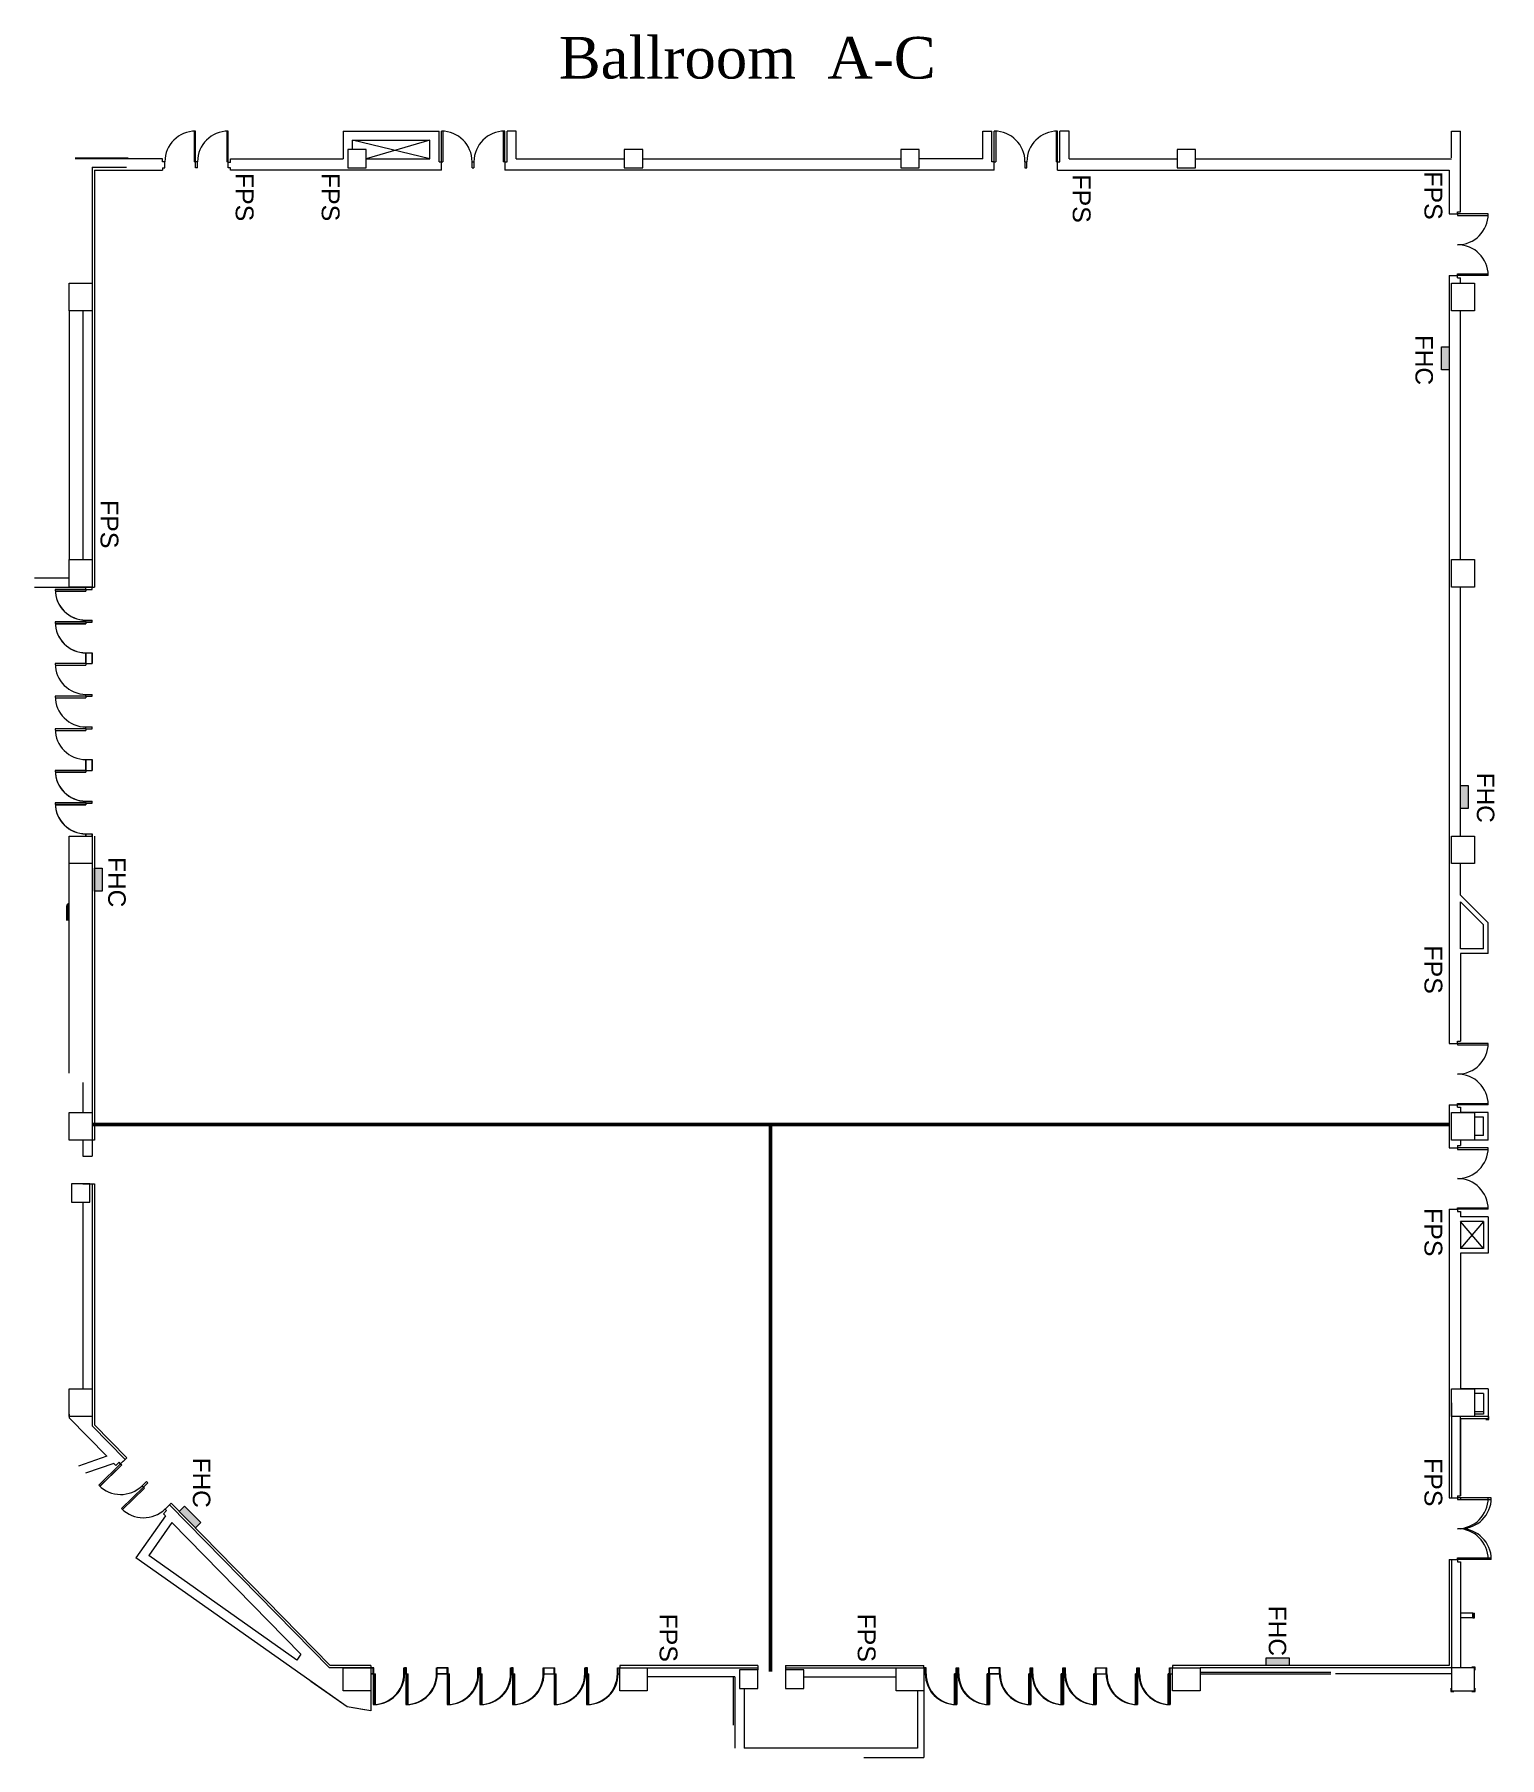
# Model space of a CAD drawing. Header units: inches. Extents: x -47967 to -46441, y 57188 to 58983.
import ezdxf

# ---------------------------------------------------------------- set-up
doc = ezdxf.new("R2010")
doc.units = ezdxf.units.IN
doc.header["$LTSCALE"] = 9.6
doc.header["$MEASUREMENT"] = 0
doc.layers.get('0').update_dxf_attribs({"lineweight": 15})
for name, color, linetype, lineweight in [('A-COLS', 1, 'Continuous', 15), ('A-DOOR', 2, 'Continuous', 15), ('A-DOOR-EXT', 5, 'Continuous', 15), ('A-FLOR-STRS', 2, 'Continuous', 15), ('A-WALL-FULL', 7, 'Continuous', 15), ('None', 7, 'Continuous', 5)]:
    doc.layers.add(name, color=color, linetype=linetype, lineweight=lineweight)
doc.styles.add('Arial (bold)', font='Arial')
doc.styles.add('Times New Roman (bold)', font='Times New Roman')

# ---------------------------------------------------------------- blocks, each defined once
blk = doc.blocks.new('Group-389-1')
at = {"color": 7, "linetype": 'Continuous', "lineweight": 15}
for p, q in [((-271.11, -965.21), (-271.11, -1005.21)), ((-271.11, -965.21), (-269.21, -965.21)), ((-269.21, -1005.21), (-269.21, -965.21))]:
    blk.add_line(p, q, dxfattribs=at)
blk.add_arc((-271.11, -965.21), 40, 270, 0, dxfattribs=at)
blk = doc.blocks.new('Group-390-1')
at = {"color": 7, "linetype": 'Continuous', "lineweight": 15}
for p, q in [((-272.11, -965.21), (-272.11, -1005.21)), ((-272.11, -965.21), (-270.11, -965.21)), ((-270.11, -1005.21), (-270.11, -965.21))]:
    blk.add_line(p, q, dxfattribs=at)
blk.add_arc((-272.11, -965.21), 40, 270, 0, dxfattribs=at)
blk = doc.blocks.new('Group-391-1')
at = {"color": 7, "linetype": 'Continuous', "lineweight": 15}
for p, q in [((-881.61, 350.29), (-921.61, 350.29)), ((-921.51, 348.29), (-881.61, 348.29)), ((-881.61, 350.29), (-881.61, 348.29))]:
    blk.add_line(p, q, dxfattribs=at)
blk.add_arc((-881.61, 350.29), 40, 180, 270, dxfattribs=at)
blk = doc.blocks.new('Group-392-1')
at = {"color": 7, "linetype": 'Continuous', "lineweight": 15}
for p, q in [((-881.61, 350.29), (-921.61, 350.29)), ((-921.51, 348.29), (-881.61, 348.29)), ((-881.61, 350.29), (-881.61, 348.29))]:
    blk.add_line(p, q, dxfattribs=at)
blk.add_arc((-881.61, 350.29), 40, 180, 270, dxfattribs=at)
blk = doc.blocks.new('Group-393-1')
at = {"color": 7, "linetype": 'Continuous', "lineweight": 15}
for p, q in [((-740.81, 1043.69), (-740.81, 1003.79)), ((-738.81, 1003.79), (-738.81, 1043.79)), ((-738.81, 1003.79), (-740.81, 1003.79))]:
    blk.add_line(p, q, dxfattribs=at)
blk.add_arc((-738.81, 1003.79), 40, 90, 180, dxfattribs=at)
blk = doc.blocks.new('Group-394-1')
at = {"color": 7, "linetype": 'Continuous', "lineweight": 15}
for p, q in [((-698.31, 1043.69), (-698.31, 1003.79)), ((-696.31, 1003.79), (-696.31, 1043.79)), ((-696.31, 1003.79), (-698.31, 1003.79))]:
    blk.add_line(p, q, dxfattribs=at)
blk.add_arc((-696.31, 1003.79), 40, 90, 180, dxfattribs=at)
blk = doc.blocks.new('B$2424-5')
at = {"layer": 'A-WALL-FULL', "color": 7, "linetype": 'Continuous', "lineweight": 15}
blk.add_lwpolyline([(-12, -12), (12, -12), (12, 12), (-12, 12)], close=True, dxfattribs=at)
blk.add_lwpolyline([(-12, -12), (12, -12), (12, 12), (-12, 12)], close=True, dxfattribs=at)
blk = doc.blocks.new('Group-395-1')
at = {"color": 7, "linetype": 'Continuous', "lineweight": 15}
for p, q in [((-418.81, 1003.79), (-418.81, 1043.79)), ((-416.91, 1043.69), (-416.91, 1003.79)), ((-418.81, 1003.79), (-416.91, 1003.79))]:
    blk.add_line(p, q, dxfattribs=at)
blk.add_arc((-418.81, 1003.79), 40, 0, 90, dxfattribs=at)
blk = doc.blocks.new('Group-396-1')
at = {"color": 7, "linetype": 'Continuous', "lineweight": 15}
for p, q in [((-338.31, 1043.69), (-338.31, 1003.79)), ((-336.31, 1003.79), (-336.31, 1043.79)), ((-336.31, 1003.79), (-338.31, 1003.79))]:
    blk.add_line(p, q, dxfattribs=at)
blk.add_arc((-336.31, 1003.79), 40, 90, 180, dxfattribs=at)
blk = doc.blocks.new('B$3036-5')
at = {"color": 7, "linetype": 'Continuous', "lineweight": 15}
blk.add_lwpolyline([(-15, -18), (-15, 18), (15, 18), (15, -18)], close=True, dxfattribs=at)
blk = doc.blocks.new('Group-397-1')
at = {"color": 7, "linetype": 'Continuous', "lineweight": 15}
for p, q in [((-881.61, 404.29), (-921.61, 404.29)), ((-881.61, 404.29), (-881.61, 402.29)), ((-921.51, 402.29), (-881.61, 402.29))]:
    blk.add_line(p, q, dxfattribs=at)
blk.add_arc((-881.61, 404.29), 40, 180, 270, dxfattribs=at)
blk = doc.blocks.new('Group-398-1')
at = {"color": 7, "linetype": 'Continuous', "lineweight": 15}
for p, q in [((-881.61, 404.49), (-921.61, 404.49)), ((-881.61, 404.49), (-881.61, 402.59)), ((-921.51, 402.59), (-881.61, 402.59))]:
    blk.add_line(p, q, dxfattribs=at)
blk.add_arc((-881.61, 404.49), 40, 180, 270, dxfattribs=at)
blk = doc.blocks.new('Group-399-1')
at = {"color": 7, "linetype": 'Continuous', "lineweight": 15}
for p, q in [((-881.61, 446.79), (-921.61, 446.79)), ((-921.51, 444.79), (-881.61, 444.79)), ((-881.61, 446.79), (-881.61, 444.79))]:
    blk.add_line(p, q, dxfattribs=at)
blk.add_arc((-881.61, 446.79), 40, 180, 270, dxfattribs=at)
blk = doc.blocks.new('Group-400-1')
at = {"color": 7, "linetype": 'Continuous', "lineweight": 15}
for p, q in [((-881.61, 446.99), (-921.61, 446.99)), ((-921.51, 445.09), (-881.61, 445.09)), ((-881.61, 446.99), (-881.61, 445.09))]:
    blk.add_line(p, q, dxfattribs=at)
blk.add_arc((-881.61, 446.99), 40, 180, 270, dxfattribs=at)
blk = doc.blocks.new('Group-401-1')
at = {"color": 7, "linetype": 'Continuous', "lineweight": 15}
for p, q in [((-906.61, 15.79), (-906.61, 34.79)), ((-905.11, 15.79), (-905.11, 34.79)), ((-903.61, 36.29), (-903.61, 37.79))]:
    blk.add_line(p, q, dxfattribs=at)
for radius in [3, 1.5]:
    blk.add_arc((-903.61, 34.79), radius, 90, 180, dxfattribs=at)
blk = doc.blocks.new('Group-402-1')
at = {"color": 7, "linetype": 'Continuous', "lineweight": 15}
for p, q in [((-906.61, 15.79), (-906.61, 34.79)), ((-905.11, 15.79), (-905.11, 34.79)), ((-903.61, 36.29), (-903.61, 37.79))]:
    blk.add_line(p, q, dxfattribs=at)
for radius in [3, 1.5]:
    blk.add_arc((-903.61, 34.79), radius, 90, 180, dxfattribs=at)
blk = doc.blocks.new('Group-403-1')
at = {"color": 7, "linetype": 'Continuous', "lineweight": 15}
for p, q in [((-881.61, 211.29), (-921.61, 211.29)), ((-921.51, 209.29), (-881.61, 209.29)), ((-881.61, 211.29), (-881.61, 209.29))]:
    blk.add_line(p, q, dxfattribs=at)
blk.add_arc((-881.61, 211.29), 40, 180, 270, dxfattribs=at)
blk = doc.blocks.new('Group-404-1')
at = {"color": 7, "linetype": 'Continuous', "lineweight": 15}
for p, q in [((-881.61, 210.99), (-921.61, 210.99)), ((-921.51, 209.09), (-881.61, 209.09)), ((-881.61, 210.99), (-881.61, 209.09))]:
    blk.add_line(p, q, dxfattribs=at)
blk.add_arc((-881.61, 210.99), 40, 180, 270, dxfattribs=at)
blk = doc.blocks.new('Group-405-1')
at = {"color": 7, "linetype": 'Continuous', "lineweight": 15}
for p, q in [((-881.61, 307.79), (-921.61, 307.79)), ((-921.51, 305.79), (-881.61, 305.79)), ((-881.61, 307.79), (-881.61, 305.79))]:
    blk.add_line(p, q, dxfattribs=at)
blk.add_arc((-881.61, 307.79), 40, 180, 270, dxfattribs=at)
blk = doc.blocks.new('Group-406-1')
at = {"color": 7, "linetype": 'Continuous', "lineweight": 15}
for p, q in [((-881.61, 265.29), (-921.61, 265.29)), ((-921.51, 263.29), (-881.61, 263.29)), ((-881.61, 265.29), (-881.61, 263.29))]:
    blk.add_line(p, q, dxfattribs=at)
blk.add_arc((-881.61, 265.29), 40, 180, 270, dxfattribs=at)
blk = doc.blocks.new('Group-407-1')
at = {"color": 7, "linetype": 'Continuous', "lineweight": 15}
for p, q in [((-881.61, 265.29), (-921.61, 265.29)), ((-921.51, 263.29), (-881.61, 263.29)), ((-881.61, 265.29), (-881.61, 263.29))]:
    blk.add_line(p, q, dxfattribs=at)
blk.add_arc((-881.61, 265.29), 40, 180, 270, dxfattribs=at)
blk = doc.blocks.new('Group-408-1')
at = {"color": 7, "linetype": 'Continuous', "lineweight": 15}
for p, q in [((-881.61, 307.79), (-921.61, 307.79)), ((-921.51, 305.79), (-881.61, 305.79)), ((-881.61, 307.79), (-881.61, 305.79))]:
    blk.add_line(p, q, dxfattribs=at)
blk.add_arc((-881.61, 307.79), 40, 180, 270, dxfattribs=at)
blk = doc.blocks.new('Group-409-1')
at = {"color": 7, "linetype": 'Continuous', "lineweight": 15}
for p, q in [((-881.61, 168.79), (-921.61, 168.79)), ((-921.51, 166.79), (-881.61, 166.79)), ((-881.61, 168.79), (-881.61, 166.79))]:
    blk.add_line(p, q, dxfattribs=at)
blk.add_arc((-881.61, 168.79), 40, 180, 270, dxfattribs=at)
blk = doc.blocks.new('Group-410-1')
at = {"color": 7, "linetype": 'Continuous', "lineweight": 15}
for p, q in [((-881.61, 168.49), (-921.61, 168.49)), ((-921.51, 166.59), (-881.61, 166.59)), ((-881.61, 168.49), (-881.61, 166.59))]:
    blk.add_line(p, q, dxfattribs=at)
blk.add_arc((-881.61, 168.49), 40, 180, 270, dxfattribs=at)
blk = doc.blocks.new('Group-411-1')
at = {"color": 7, "linetype": 'Continuous', "lineweight": 15}
for p, q in [((-864.91, -719.71), (-836.41, -691.71)), ((-835.01, -693.11), (-863.51, -721.11)), ((-836.41, -691.71), (-835.01, -693.11))]:
    blk.add_line(p, q, dxfattribs=at)
blk.add_arc((-836.41, -691.71), 39.95, 224.49297, 314.49297, dxfattribs=at)
blk = doc.blocks.new('Group-412-1')
at = {"color": 7, "linetype": 'Continuous', "lineweight": 15}
for p, q in [((-864.91, -719.71), (-836.41, -691.71)), ((-835.01, -693.11), (-863.51, -721.01)), ((-836.41, -691.71), (-835.01, -693.11))]:
    blk.add_line(p, q, dxfattribs=at)
blk.add_arc((-836.41, -691.71), 39.95, 224.49297, 314.49297, dxfattribs=at)
blk = doc.blocks.new('Group-413-1')
at = {"color": 7, "linetype": 'Continuous', "lineweight": 15}
for p, q in [((-835.21, -750.01), (-806.61, -722.01)), ((-805.21, -723.41), (-833.81, -751.41)), ((-806.61, -722.01), (-805.21, -723.41))]:
    blk.add_line(p, q, dxfattribs=at)
blk.add_arc((-806.61, -722.01), 39.95, 224.49297, 314.49297, dxfattribs=at)
blk = doc.blocks.new('Group-414-1')
at = {"color": 7, "linetype": 'Continuous', "lineweight": 15}
for p, q in [((-835.21, -750.01), (-806.61, -722.01)), ((-805.21, -723.41), (-833.81, -751.41)), ((-806.61, -722.01), (-805.21, -723.41))]:
    blk.add_line(p, q, dxfattribs=at)
blk.add_arc((-806.61, -722.01), 39.95, 224.49297, 314.49297, dxfattribs=at)
blk = doc.blocks.new('Group-415-1')
at = {"color": 7, "linetype": 'Continuous', "lineweight": 15}
for p, q in [((-506.61, -965.21), (-506.61, -1005.21)), ((-506.61, -965.21), (-504.71, -965.21)), ((-504.71, -1005.21), (-504.71, -965.21))]:
    blk.add_line(p, q, dxfattribs=at)
blk.add_arc((-506.61, -965.21), 40, 270, 0, dxfattribs=at)
blk = doc.blocks.new('Group-416-1')
at = {"color": 7, "linetype": 'Continuous', "lineweight": 15}
for p, q in [((-464.11, -965.21), (-464.11, -1005.21)), ((-464.11, -965.21), (-462.21, -965.21)), ((-462.21, -1005.21), (-462.21, -965.21))]:
    blk.add_line(p, q, dxfattribs=at)
blk.add_arc((-464.11, -965.21), 40, 270, 0, dxfattribs=at)
blk = doc.blocks.new('Group-417-1')
at = {"color": 7, "linetype": 'Continuous', "lineweight": 15}
for p, q in [((-465.11, -965.21), (-465.11, -1005.21)), ((-465.11, -965.21), (-463.11, -965.21)), ((-463.11, -1005.21), (-463.11, -965.21))]:
    blk.add_line(p, q, dxfattribs=at)
blk.add_arc((-465.11, -965.21), 40, 270, 0, dxfattribs=at)
blk = doc.blocks.new('Group-418-1')
at = {"color": 7, "linetype": 'Continuous', "lineweight": 15}
for p, q in [((-507.61, -965.21), (-507.61, -1005.21)), ((-507.61, -965.21), (-505.61, -965.21)), ((-505.61, -1005.21), (-505.61, -965.21))]:
    blk.add_line(p, q, dxfattribs=at)
blk.add_arc((-507.61, -965.21), 40, 270, 0, dxfattribs=at)
blk = doc.blocks.new('Group-419-1')
at = {"color": 7, "linetype": 'Continuous', "lineweight": 15}
for p, q in [((-325.11, -965.21), (-325.11, -1005.21)), ((-325.11, -965.21), (-323.21, -965.21)), ((-323.21, -1005.21), (-323.21, -965.21))]:
    blk.add_line(p, q, dxfattribs=at)
blk.add_arc((-325.11, -965.21), 40, 270, 0, dxfattribs=at)
blk = doc.blocks.new('Group-420-1')
at = {"color": 7, "linetype": 'Continuous', "lineweight": 15}
for p, q in [((-326.11, -965.21), (-326.11, -1005.21)), ((-326.11, -965.21), (-324.11, -965.21)), ((-324.11, -1005.21), (-324.11, -965.21))]:
    blk.add_line(p, q, dxfattribs=at)
blk.add_arc((-326.11, -965.21), 40, 270, 0, dxfattribs=at)
blk = doc.blocks.new('Group-421-1')
at = {"color": 7, "linetype": 'Continuous', "lineweight": 15}
for p, q in [((-367.61, -965.21), (-367.61, -1005.21)), ((-367.61, -965.21), (-365.71, -965.21)), ((-365.71, -1005.21), (-365.71, -965.21))]:
    blk.add_line(p, q, dxfattribs=at)
blk.add_arc((-367.61, -965.21), 40, 270, 0, dxfattribs=at)
blk = doc.blocks.new('Group-422-1')
at = {"color": 7, "linetype": 'Continuous', "lineweight": 15}
for p, q in [((-410.11, -965.21), (-410.11, -1005.21)), ((-410.11, -965.21), (-408.21, -965.21)), ((-408.21, -1005.21), (-408.21, -965.21))]:
    blk.add_line(p, q, dxfattribs=at)
blk.add_arc((-410.11, -965.21), 40, 270, 0, dxfattribs=at)
blk = doc.blocks.new('Group-423-1')
at = {"color": 7, "linetype": 'Continuous', "lineweight": 15}
for p, q in [((-368.61, -965.21), (-368.61, -1005.21)), ((-368.61, -965.21), (-366.61, -965.21)), ((-366.61, -1005.21), (-366.61, -965.21))]:
    blk.add_line(p, q, dxfattribs=at)
blk.add_arc((-368.61, -965.21), 40, 270, 0, dxfattribs=at)
blk = doc.blocks.new('Group-424-1')
at = {"color": 7, "linetype": 'Continuous', "lineweight": 15}
for p, q in [((-411.11, -965.21), (-411.11, -1005.21)), ((-411.11, -965.21), (-409.11, -965.21)), ((-409.11, -1005.21), (-409.11, -965.21))]:
    blk.add_line(p, q, dxfattribs=at)
blk.add_arc((-411.11, -965.21), 40, 270, 0, dxfattribs=at)
blk = doc.blocks.new('Group-425-1')
at = {"color": 7, "linetype": 'Continuous', "lineweight": 15}
for p, q in [((381.69, 1043.69), (381.69, 1003.79)), ((383.69, 1003.79), (383.69, 1043.79)), ((383.69, 1003.79), (381.69, 1003.79))]:
    blk.add_line(p, q, dxfattribs=at)
blk.add_arc((383.69, 1003.79), 40, 90, 180, dxfattribs=at)
blk = doc.blocks.new('Group-426-1')
at = {"color": 7, "linetype": 'Continuous', "lineweight": 15}
for p, q in [((301.19, 1003.79), (301.19, 1043.79)), ((303.09, 1043.69), (303.09, 1003.79)), ((301.19, 1003.79), (303.09, 1003.79))]:
    blk.add_line(p, q, dxfattribs=at)
blk.add_arc((301.19, 1003.79), 40, 0, 90, dxfattribs=at)
blk = doc.blocks.new('Group-427-1')
at = {"color": 7, "linetype": 'Continuous', "lineweight": 15}
for p, q in [((904.39, 935.79), (904.39, 933.79)), ((944.39, 935.79), (904.39, 935.79)), ((904.39, 933.79), (944.39, 933.79)), ((904.39, 855.79), (904.39, 857.69)), ((904.39, 857.69), (944.39, 857.69)), ((944.39, 855.79), (904.39, 855.79))]:
    blk.add_line(p, q, dxfattribs=at)
for centre, start, end in [((904.39, 935.79), 270, 0), ((904.39, 855.79), 0, 90)]:
    blk.add_arc(centre, 40, start, end, dxfattribs=at)
blk = doc.blocks.new('Group-428-1')
at = {"color": 7, "linetype": 'Continuous', "lineweight": 15}
for p, q in [((904.39, -144.21), (904.39, -146.21)), ((944.39, -144.21), (904.39, -144.21)), ((904.39, -146.21), (944.39, -146.21)), ((904.39, -224.21), (904.39, -222.31)), ((904.39, -222.31), (944.39, -222.31)), ((944.39, -224.21), (904.39, -224.21))]:
    blk.add_line(p, q, dxfattribs=at)
for centre, start, end in [((904.39, -144.21), 270, 0), ((904.39, -224.21), 0, 90)]:
    blk.add_arc(centre, 40, start, end, dxfattribs=at)
blk = doc.blocks.new('Group-429-1')
at = {"color": 7, "linetype": 'Continuous', "lineweight": 15}
for p, q in [((904.39, -280.21), (904.39, -282.21)), ((944.39, -280.21), (904.39, -280.21)), ((904.39, -282.21), (944.39, -282.21)), ((904.39, -360.21), (904.39, -358.31)), ((904.39, -358.31), (944.39, -358.31)), ((944.39, -360.21), (904.39, -360.21))]:
    blk.add_line(p, q, dxfattribs=at)
for centre, start, end in [((904.39, -280.21), 270, 0), ((904.39, -360.21), 0, 90)]:
    blk.add_arc(centre, 40, start, end, dxfattribs=at)
blk = doc.blocks.new('Group-430-1')
at = {"color": 7, "linetype": 'Continuous', "lineweight": 15}
for p, q in [((908.39, -736.21), (908.39, -738.21)), ((948.39, -736.21), (908.39, -736.21)), ((908.39, -738.21), (948.39, -738.21)), ((908.39, -816.21), (908.39, -814.31)), ((908.39, -814.31), (948.39, -814.31)), ((948.39, -816.21), (908.39, -816.21))]:
    blk.add_line(p, q, dxfattribs=at)
for centre, start, end in [((908.39, -736.21), 270, 0), ((908.39, -816.21), 0, 90)]:
    blk.add_arc(centre, 40, start, end, dxfattribs=at)
blk = doc.blocks.new('Group-431-1')
at = {"color": 7, "linetype": 'Continuous', "lineweight": 15}
for p, q in [((904.39, -736.21), (904.39, -738.21)), ((944.39, -736.21), (904.39, -736.21)), ((904.39, -738.21), (944.39, -738.21)), ((904.39, -816.21), (904.39, -814.31)), ((904.39, -814.31), (944.39, -814.31)), ((944.39, -816.21), (904.39, -816.21))]:
    blk.add_line(p, q, dxfattribs=at)
for centre, start, end in [((904.39, -736.21), 270, 0), ((904.39, -816.21), 0, 90)]:
    blk.add_arc(centre, 40, start, end, dxfattribs=at)
blk = doc.blocks.new('Group-432-1')
at = {"color": 7, "linetype": 'Continuous', "lineweight": 15}
for p, q in [((-228.61, -965.21), (-228.61, -1005.21)), ((-228.61, -965.21), (-226.71, -965.21)), ((-226.71, -1005.21), (-226.71, -965.21))]:
    blk.add_line(p, q, dxfattribs=at)
blk.add_arc((-228.61, -965.21), 40, 270, 0, dxfattribs=at)
blk = doc.blocks.new('Group-433-1')
at = {"color": 7, "linetype": 'Continuous', "lineweight": 15}
for p, q in [((-229.61, -965.21), (-229.61, -1005.21)), ((-229.61, -965.21), (-227.61, -965.21)), ((-227.61, -1005.21), (-227.61, -965.21))]:
    blk.add_line(p, q, dxfattribs=at)
blk.add_arc((-229.61, -965.21), 40, 270, 0, dxfattribs=at)
blk = doc.blocks.new('Group-434-1')
at = {"color": 7, "linetype": 'Continuous', "lineweight": 15}
for p, q in [((430.99, -1005.21), (430.99, -965.21)), ((432.89, -965.21), (430.99, -965.21)), ((432.89, -965.21), (432.89, -1005.21))]:
    blk.add_line(p, q, dxfattribs=at)
blk.add_arc((432.89, -965.21), 40, 180, 270, dxfattribs=at)
blk = doc.blocks.new('Group-435-1')
at = {"color": 7, "linetype": 'Continuous', "lineweight": 15}
for p, q in [((431.99, -1005.21), (431.99, -965.21)), ((433.89, -965.21), (431.99, -965.21)), ((433.89, -965.21), (433.89, -1005.21))]:
    blk.add_line(p, q, dxfattribs=at)
blk.add_arc((433.89, -965.21), 40, 180, 270, dxfattribs=at)
blk = doc.blocks.new('Group-436-1')
at = {"color": 7, "linetype": 'Continuous', "lineweight": 15}
for p, q in [((388.49, -1005.21), (388.49, -965.21)), ((390.39, -965.21), (388.49, -965.21)), ((390.39, -965.21), (390.39, -1005.21))]:
    blk.add_line(p, q, dxfattribs=at)
blk.add_arc((390.39, -965.21), 40, 180, 270, dxfattribs=at)
blk = doc.blocks.new('Group-437-1')
at = {"color": 7, "linetype": 'Continuous', "lineweight": 15}
for p, q in [((389.49, -1005.21), (389.49, -965.21)), ((391.39, -965.21), (389.49, -965.21)), ((391.39, -965.21), (391.39, -1005.21))]:
    blk.add_line(p, q, dxfattribs=at)
blk.add_arc((391.39, -965.21), 40, 180, 270, dxfattribs=at)
blk = doc.blocks.new('Group-438-1')
at = {"color": 7, "linetype": 'Continuous', "lineweight": 15}
for p, q in [((249.49, -1005.21), (249.49, -965.21)), ((251.39, -965.21), (249.49, -965.21)), ((251.39, -965.21), (251.39, -1005.21))]:
    blk.add_line(p, q, dxfattribs=at)
blk.add_arc((251.39, -965.21), 40, 180, 270, dxfattribs=at)
blk = doc.blocks.new('Group-439-1')
at = {"color": 7, "linetype": 'Continuous', "lineweight": 15}
for p, q in [((291.99, -1005.21), (291.99, -965.21)), ((293.89, -965.21), (291.99, -965.21)), ((293.89, -965.21), (293.89, -1005.21))]:
    blk.add_line(p, q, dxfattribs=at)
blk.add_arc((293.89, -965.21), 40, 180, 270, dxfattribs=at)
blk = doc.blocks.new('Group-440-1')
at = {"color": 7, "linetype": 'Continuous', "lineweight": 15}
for p, q in [((345.99, -1005.21), (345.99, -965.21)), ((347.89, -965.21), (345.99, -965.21)), ((347.89, -965.21), (347.89, -1005.21))]:
    blk.add_line(p, q, dxfattribs=at)
blk.add_arc((347.89, -965.21), 40, 180, 270, dxfattribs=at)
blk = doc.blocks.new('Group-441-1')
at = {"color": 7, "linetype": 'Continuous', "lineweight": 15}
for p, q in [((292.99, -1005.21), (292.99, -965.21)), ((294.89, -965.21), (292.99, -965.21)), ((294.89, -965.21), (294.89, -1005.21))]:
    blk.add_line(p, q, dxfattribs=at)
blk.add_arc((294.89, -965.21), 40, 180, 270, dxfattribs=at)
blk = doc.blocks.new('Group-442-1')
at = {"color": 7, "linetype": 'Continuous', "lineweight": 15}
for p, q in [((250.49, -1005.21), (250.49, -965.21)), ((252.39, -965.21), (250.49, -965.21)), ((252.39, -965.21), (252.39, -1005.21))]:
    blk.add_line(p, q, dxfattribs=at)
blk.add_arc((252.39, -965.21), 40, 180, 270, dxfattribs=at)
blk = doc.blocks.new('Group-443-1')
at = {"color": 7, "linetype": 'Continuous', "lineweight": 15}
for p, q in [((346.99, -1005.21), (346.99, -965.21)), ((348.89, -965.21), (346.99, -965.21)), ((348.89, -965.21), (348.89, -1005.21))]:
    blk.add_line(p, q, dxfattribs=at)
blk.add_arc((348.89, -965.21), 40, 180, 270, dxfattribs=at)
blk = doc.blocks.new('Group-444-1')
at = {"color": 7, "linetype": 'Continuous', "lineweight": 15}
for p, q in [((249.49, -1005.21), (249.49, -965.21)), ((251.39, -965.21), (249.49, -965.21)), ((251.39, -965.21), (251.39, -1005.21))]:
    blk.add_line(p, q, dxfattribs=at)
blk.add_arc((251.39, -965.21), 40, 180, 270, dxfattribs=at)
blk = doc.blocks.new('Group-445-1')
at = {"color": 7, "linetype": 'Continuous', "lineweight": 15}
for p, q in [((527.49, -1005.21), (527.49, -965.21)), ((529.39, -965.21), (527.49, -965.21)), ((529.39, -965.21), (529.39, -1005.21))]:
    blk.add_line(p, q, dxfattribs=at)
blk.add_arc((529.39, -965.21), 40, 180, 270, dxfattribs=at)
blk = doc.blocks.new('Group-446-1')
at = {"color": 7, "linetype": 'Continuous', "lineweight": 15}
for p, q in [((484.99, -1005.21), (484.99, -965.21)), ((486.89, -965.21), (484.99, -965.21)), ((486.89, -965.21), (486.89, -1005.21))]:
    blk.add_line(p, q, dxfattribs=at)
blk.add_arc((486.89, -965.21), 40, 180, 270, dxfattribs=at)
blk = doc.blocks.new('Group-447-1')
at = {"color": 7, "linetype": 'Continuous', "lineweight": 15}
for p, q in [((485.99, -1005.21), (485.99, -965.21)), ((487.89, -965.21), (485.99, -965.21)), ((487.89, -965.21), (487.89, -1005.21))]:
    blk.add_line(p, q, dxfattribs=at)
blk.add_arc((487.89, -965.21), 40, 180, 270, dxfattribs=at)
blk = doc.blocks.new('Group-448-1')
at = {"color": 7, "linetype": 'Continuous', "lineweight": 15}
for p, q in [((528.49, -1005.21), (528.49, -965.21)), ((530.39, -965.21), (528.49, -965.21)), ((530.39, -965.21), (530.39, -1005.21))]:
    blk.add_line(p, q, dxfattribs=at)
blk.add_arc((530.39, -965.21), 40, 180, 270, dxfattribs=at)
blk = doc.blocks.new('B$3030-5')
at = {"color": 7, "linetype": 'Continuous', "lineweight": 15}
blk.add_lwpolyline([(-15, -15), (15, -15), (15, 15), (-15, 15)], close=True, dxfattribs=at)
blk = doc.blocks.new('Group-449-1')
at = {"linetype": 'Continuous', "lineweight": 0}
for points in [[(883.39, 762.77), (893.39, 762.77), (893.39, 732.77), (883.39, 732.77)], [(908.39, 191.77), (918.39, 191.77), (918.39, 161.77), (908.39, 161.77)], [(-870.61, 83.77), (-860.61, 83.77), (-860.61, 53.77), (-870.61, 53.77)], [(-753.14, -746.76), (-731.93, -767.97), (-739, -775.04), (-760.21, -753.83)], [(655.4, -944.21), (685.4, -944.21), (685.4, -954.21), (655.4, -954.21)]]:
    blk.add_hatch(color=1, dxfattribs=at).paths.add_polyline_path(points)
at = {"color": 7, "linetype": 'Continuous', "lineweight": 5}
for points in [[(883.39, 762.77), (893.39, 762.77), (893.39, 732.77), (883.39, 732.77)], [(908.39, 191.77), (918.39, 191.77), (918.39, 161.77), (908.39, 161.77)], [(-870.61, 83.77), (-860.61, 83.77), (-860.61, 53.77), (-870.61, 53.77)], [(-753.14, -746.76), (-731.93, -767.97), (-739, -775.04), (-760.21, -753.83)], [(655.4, -944.21), (685.4, -944.21), (685.4, -954.21), (655.4, -954.21)]]:
    blk.add_lwpolyline(points, close=True, dxfattribs=at)
at = {"layer": 'A-DOOR', "color": 250, "linetype": 'Continuous', "lineweight": 15}
for p, q in [((-736.31, 1003.79), (-738.81, 1003.79)), ((-738.81, 995.79), (-738.81, 1003.79)), ((-736.31, 995.79), (-738.81, 995.79)), ((-736.31, 995.79), (-736.31, 1003.79)), ((-378.81, 995.79), (-378.81, 1003.79)), ((-378.81, 1003.79), (-376.31, 1003.79)), ((-378.81, 995.79), (-376.31, 995.79)), ((-376.31, 1003.79), (-376.31, 995.79)), ((341.19, 1003.79), (343.69, 1003.79)), ((341.19, 1003.79), (341.19, 995.79)), ((341.19, 995.79), (343.69, 995.79)), ((343.69, 995.79), (343.69, 1003.79)), ((-881.61, 446.79), (-881.61, 449.79)), ((-881.61, 446.99), (-881.61, 449.79)), ((-873.61, 446.79), (-873.61, 449.79)), ((-873.61, 446.99), (-873.61, 449.79)), ((-881.61, 446.99), (-873.61, 446.99)), ((-881.61, 446.79), (-873.61, 446.79)), ((-881.61, 406.99), (-873.61, 406.99)), ((-881.61, 404.49), (-881.61, 406.99)), ((-881.61, 404.29), (-881.61, 406.79)), ((-881.61, 406.79), (-873.61, 406.79)), ((-881.61, 404.49), (-873.61, 404.49)), ((-881.61, 404.29), (-873.61, 404.29)), ((-873.61, 404.49), (-873.61, 406.99)), ((-873.61, 404.29), (-873.61, 406.79)), ((-881.61, 350.29), (-881.61, 364.49)), ((-881.61, 364.49), (-873.61, 364.49)), ((-881.61, 364.29), (-881.61, 350.29)), ((-881.61, 364.29), (-873.61, 364.29)), ((-873.61, 350.29), (-873.61, 364.49)), ((-873.61, 364.29), (-873.61, 350.29)), ((-881.61, 350.29), (-873.61, 350.29)), ((-881.61, 350.29), (-873.61, 350.29)), ((-881.61, 310.29), (-873.61, 310.29)), ((-881.61, 307.79), (-881.61, 310.29)), ((-881.61, 307.79), (-881.61, 310.29)), ((-881.61, 310.29), (-873.61, 310.29)), ((-881.61, 307.79), (-873.61, 307.79)), ((-881.61, 307.79), (-873.61, 307.79)), ((-873.61, 307.79), (-873.61, 310.29)), ((-873.61, 307.79), (-873.61, 310.29)), ((-881.61, 265.29), (-881.61, 267.79)), ((-881.61, 267.79), (-873.61, 267.79)), ((-881.61, 267.79), (-873.61, 267.79)), ((-881.61, 265.29), (-881.61, 267.79)), ((-881.61, 265.29), (-873.61, 265.29)), ((-881.61, 265.29), (-873.61, 265.29)), ((-873.61, 265.29), (-873.61, 267.79)), ((-873.61, 265.29), (-873.61, 267.79)), ((-881.61, 225.29), (-873.61, 225.29)), ((-881.61, 225.29), (-881.61, 211.29)), ((-881.61, 225.29), (-873.61, 225.29)), ((-881.61, 210.99), (-881.61, 225.29)), ((-873.61, 225.29), (-873.61, 211.29)), ((-873.61, 210.99), (-873.61, 225.29)), ((-881.61, 211.29), (-873.61, 211.29)), ((-881.61, 210.99), (-873.61, 210.99)), ((-881.61, 168.79), (-881.61, 171.29)), ((-881.61, 171.29), (-873.61, 171.29)), ((-881.61, 168.49), (-881.61, 170.99)), ((-881.61, 170.99), (-873.61, 170.99)), ((-881.61, 168.79), (-873.61, 168.79)), ((-881.61, 168.49), (-873.61, 168.49)), ((-873.61, 168.79), (-873.61, 171.29)), ((-873.61, 168.49), (-873.61, 170.99)), ((-881.61, 128.79), (-873.61, 128.79)), ((-881.61, 128.79), (-881.61, 125.79)), ((-881.61, 125.79), (-881.61, 128.49)), ((-881.61, 128.49), (-873.61, 128.49)), ((-873.61, 128.79), (-873.61, 125.79)), ((-873.61, 125.79), (-873.61, 128.49)), ((-808.41, -720.21), (-802.61, -714.61)), ((-802.61, -714.61), (-808.41, -720.21)), ((-806.61, -722.01), (-800.91, -716.41)), ((-800.91, -716.41), (-806.61, -722.01)), ((-800.91, -716.41), (-802.61, -714.61)), ((-800.91, -716.41), (-802.61, -714.61)), ((-806.61, -722.01), (-808.41, -720.21)), ((-806.61, -722.01), (-808.41, -720.21)), ((-506.61, -957.21), (-510.61, -957.21)), ((-510.61, -957.21), (-507.61, -957.21)), ((-507.61, -965.21), (-507.61, -957.21)), ((-506.61, -965.21), (-506.61, -957.21)), ((-467.61, -957.21), (-465.11, -957.21)), ((-467.61, -965.21), (-467.61, -957.21)), ((-464.11, -957.21), (-466.61, -957.21)), ((-466.61, -965.21), (-466.61, -957.21)), ((-465.11, -965.21), (-465.11, -957.21)), ((-464.11, -965.21), (-464.11, -957.21)), ((-425.11, -957.21), (-411.11, -957.21)), ((-425.11, -965.21), (-425.11, -957.21)), ((-410.11, -957.21), (-424.11, -957.21)), ((-424.11, -965.21), (-424.11, -957.21)), ((-411.11, -965.21), (-411.11, -957.21)), ((-410.11, -965.21), (-410.11, -957.21)), ((-371.11, -957.21), (-368.61, -957.21)), ((-371.11, -965.21), (-371.11, -957.21)), ((-370.11, -965.21), (-370.11, -957.21)), ((-367.61, -957.21), (-370.11, -957.21)), ((-368.61, -965.21), (-368.61, -957.21)), ((-367.61, -965.21), (-367.61, -957.21)), ((-328.61, -957.21), (-326.11, -957.21)), ((-328.61, -965.21), (-328.61, -957.21)), ((-325.11, -957.21), (-327.61, -957.21)), ((-327.61, -965.21), (-327.61, -957.21)), ((-326.11, -965.21), (-326.11, -957.21)), ((-325.11, -965.21), (-325.11, -957.21)), ((-286.11, -957.21), (-272.11, -957.21)), ((-286.11, -965.21), (-286.11, -957.21)), ((-285.11, -957.21), (-271.11, -957.21)), ((-285.11, -965.21), (-285.11, -957.21)), ((-272.11, -965.21), (-272.11, -957.21)), ((-271.11, -965.21), (-271.11, -957.21)), ((-232.11, -957.21), (-229.61, -957.21)), ((-232.11, -965.21), (-232.11, -957.21)), ((-231.11, -965.21), (-231.11, -957.21)), ((-228.61, -957.21), (-231.11, -957.21)), ((-229.61, -965.21), (-229.61, -957.21)), ((-228.61, -965.21), (-228.61, -957.21)), ((-189.61, -957.21), (-186.61, -957.21)), ((-189.61, -965.21), (-189.61, -957.21)), ((-188.61, -965.21), (-188.61, -957.21)), ((-188.61, -957.21), (-186.61, -957.21)), ((209.39, -957.21), (211.39, -957.21)), ((212.39, -957.21), (209.39, -957.21)), ((211.39, -965.21), (211.39, -957.21)), ((212.39, -965.21), (212.39, -957.21)), ((251.39, -957.21), (253.89, -957.21)), ((251.39, -965.21), (251.39, -957.21)), ((251.39, -965.21), (251.39, -957.21)), ((251.39, -957.21), (253.89, -957.21)), ((251.39, -965.21), (251.39, -957.21)), ((251.39, -957.21), (253.89, -957.21)), ((252.39, -957.21), (254.89, -957.21)), ((252.39, -965.21), (252.39, -957.21)), ((253.89, -965.21), (253.89, -957.21)), ((253.89, -965.21), (253.89, -957.21)), ((254.89, -965.21), (254.89, -957.21)), ((293.89, -957.21), (307.89, -957.21)), ((293.89, -965.21), (293.89, -957.21)), ((308.89, -957.21), (294.89, -957.21)), ((294.89, -965.21), (294.89, -957.21)), ((307.89, -965.21), (307.89, -957.21)), ((308.89, -965.21), (308.89, -957.21)), ((308.89, -965.21), (308.89, -957.21)), ((347.89, -957.21), (350.39, -957.21)), ((347.89, -965.21), (347.89, -957.21)), ((347.89, -965.21), (347.89, -957.21)), ((347.89, -957.21), (350.39, -957.21)), ((348.89, -957.21), (351.39, -957.21)), ((348.89, -965.21), (348.89, -957.21)), ((350.39, -965.21), (350.39, -957.21)), ((350.39, -965.21), (350.39, -957.21)), ((351.39, -965.21), (351.39, -957.21)), ((390.39, -957.21), (392.89, -957.21)), ((390.39, -965.21), (390.39, -957.21)), ((390.39, -965.21), (390.39, -957.21)), ((390.39, -957.21), (392.89, -957.21)), ((391.39, -957.21), (393.89, -957.21)), ((391.39, -965.21), (391.39, -957.21)), ((392.89, -965.21), (392.89, -957.21)), ((392.89, -965.21), (392.89, -957.21)), ((393.89, -965.21), (393.89, -957.21)), ((432.89, -957.21), (446.89, -957.21)), ((432.89, -965.21), (432.89, -957.21)), ((433.89, -957.21), (447.89, -957.21)), ((433.89, -965.21), (433.89, -957.21)), ((446.89, -965.21), (446.89, -957.21)), ((447.89, -965.21), (447.89, -957.21)), ((486.89, -957.21), (489.39, -957.21)), ((486.89, -965.21), (486.89, -957.21)), ((486.89, -965.21), (486.89, -957.21)), ((486.89, -957.21), (489.39, -957.21)), ((487.89, -957.21), (490.39, -957.21)), ((487.89, -965.21), (487.89, -957.21)), ((489.39, -965.21), (489.39, -957.21)), ((489.39, -965.21), (489.39, -957.21)), ((490.39, -965.21), (490.39, -957.21)), ((529.39, -957.21), (533.39, -957.21)), ((529.39, -965.21), (529.39, -957.21)), ((530.39, -965.21), (530.39, -957.21)), ((530.39, -957.21), (533.39, -957.21)), ((-506.61, -965.21), (-510.61, -965.21)), ((-510.61, -965.31), (-507.61, -965.21)), ((-467.61, -965.21), (-465.11, -965.21)), ((-464.11, -965.21), (-466.61, -965.21)), ((-425.11, -965.21), (-411.11, -965.21)), ((-410.11, -965.21), (-424.11, -965.21)), ((-371.11, -965.21), (-368.61, -965.21)), ((-367.61, -965.21), (-370.11, -965.21)), ((-328.61, -965.21), (-326.11, -965.21)), ((-325.11, -965.21), (-327.61, -965.21)), ((-286.11, -965.21), (-272.11, -965.21)), ((-285.11, -965.21), (-271.11, -965.21)), ((-232.11, -965.21), (-229.61, -965.21)), ((-228.61, -965.21), (-231.11, -965.21)), ((-189.61, -965.21), (-186.61, -965.21)), ((-188.61, -965.21), (-186.61, -965.21)), ((209.39, -965.21), (211.39, -965.21)), ((212.39, -965.21), (209.39, -965.21)), ((251.39, -965.21), (253.89, -965.21)), ((251.39, -965.21), (253.89, -965.21)), ((251.39, -965.21), (253.89, -965.21)), ((252.39, -965.21), (254.89, -965.21)), ((293.89, -965.21), (307.89, -965.21)), ((308.89, -965.21), (294.89, -965.21)), ((347.89, -965.21), (350.39, -965.21)), ((347.89, -965.21), (350.39, -965.21)), ((348.89, -965.21), (351.39, -965.21)), ((390.39, -965.21), (392.89, -965.21)), ((390.39, -965.21), (392.89, -965.21)), ((391.39, -965.21), (393.89, -965.21)), ((432.89, -965.21), (446.89, -965.21)), ((433.89, -965.21), (447.89, -965.21)), ((486.89, -965.21), (489.39, -965.21)), ((486.89, -965.21), (489.39, -965.21)), ((487.89, -965.21), (490.39, -965.21)), ((529.39, -965.21), (533.39, -965.21)), ((530.39, -965.21), (533.39, -965.21))]:
    blk.add_line(p, q, dxfattribs=at)
at = {"layer": 'A-DOOR-EXT', "color": 250, "linetype": 'Continuous', "lineweight": 15}
for p, q in [((924.39, -886.21), (926.39, -886.21)), ((924.39, -892.21), (924.39, -886.21)), ((924.39, -892.21), (926.39, -892.21)), ((926.39, -892.21), (926.39, -886.21))]:
    blk.add_line(p, q, dxfattribs=at)
at = {"layer": 'A-FLOR-STRS', "color": 250, "linetype": 'Continuous', "lineweight": 15}
for points in [[(941.19, -634.01), (945.19, -634.01), (945.19, -630.01)], [(927.19, -960.51), (927.19, -956.51), (923.19, -956.51)], [(895.69, -984.01), (895.69, -988.01), (899.69, -988.01)], [(923.19, -988.01), (927.19, -988.01), (927.19, -984.01)]]:
    blk.add_lwpolyline(points, dxfattribs=at)
at = {"layer": 'A-WALL-FULL', "color": 250, "linetype": 'Continuous', "lineweight": 15}
for p, q in [((-546.61, 1043.79), (-421.81, 1043.79)), ((-546.61, 1043.79), (-546.61, 1007.79)), ((-421.81, 1003.79), (-421.81, 1043.79)), ((-333.31, 1003.79), (-333.31, 1043.79)), ((-321.31, 1043.79), (-333.31, 1043.79)), ((-321.31, 1007.79), (-321.31, 1043.79)), ((286.19, 1043.79), (298.19, 1043.79)), ((286.19, 1007.79), (286.19, 1043.79)), ((298.19, 1007.79), (298.19, 1043.79)), ((398.69, 1043.79), (386.69, 1043.79)), ((386.69, 1007.79), (386.69, 1043.79)), ((398.69, 1007.79), (398.69, 1043.79)), ((896.39, 1008.79), (896.39, 1043.79)), ((896.39, 1043.79), (908.39, 1043.79)), ((908.39, 938.79), (908.39, 1043.79)), ((-534.61, 1031.79), (-433.81, 1031.79)), ((-433.81, 1007.79), (-534.61, 1031.79)), ((-534.61, 1019.79), (-534.61, 1031.79)), ((-433.81, 1031.79), (-516.61, 1007.79)), ((-433.81, 1007.79), (-433.81, 1031.79)), ((-895.61, 1008.79), (-826.61, 1008.79)), ((-781.81, 1007.79), (-895.61, 1007.79)), ((-873.61, 996.79), (-873.61, 485.79)), ((-873.61, 996.79), (-828.61, 996.79)), ((-870.61, 992.79), (-870.61, 449.79)), ((-870.61, 992.79), (-781.81, 992.79)), ((-781.81, 1003.79), (-781.81, 1007.79)), ((-778.81, 1003.79), (-781.81, 1003.79)), ((-781.81, 995.79), (-778.81, 995.79)), ((-781.81, 995.79), (-781.81, 992.79)), ((-778.81, 995.79), (-778.81, 1003.79)), ((-696.31, 995.79), (-696.31, 1002.79)), ((-693.31, 1002.79), (-696.31, 1002.79)), ((-693.31, 995.79), (-696.31, 995.79)), ((-693.31, 1007.79), (-546.61, 1007.79)), ((-693.31, 1002.79), (-693.31, 1007.79)), ((-693.31, 992.79), (-693.31, 995.79)), ((-418.81, 992.79), (-693.31, 992.79)), ((-516.61, 1007.79), (-433.81, 1007.79)), ((-421.81, 1003.79), (-418.81, 1003.79)), ((-418.81, 992.79), (-418.81, 1003.79)), ((-336.31, 1003.79), (-336.31, 992.79)), ((-336.31, 1003.79), (-333.31, 1003.79)), ((301.19, 992.79), (-336.31, 992.79)), ((-321.31, 1007.79), (-180.61, 1007.79)), ((-156.61, 1007.79), (179.39, 1007.79)), ((286.19, 1007.79), (203.39, 1007.79)), ((298.19, 1003.79), (298.19, 1007.79)), ((301.19, 1003.79), (298.19, 1003.79)), ((301.19, 992.79), (301.19, 1003.79)), ((383.69, 1003.79), (386.69, 1003.79)), ((383.69, 992.79), (383.69, 1003.79)), ((383.69, 992.79), (893.39, 992.79)), ((386.69, 1003.79), (386.69, 1007.79)), ((398.69, 1007.79), (539.39, 1007.79)), ((563.39, 1007.79), (896.39, 1007.79)), ((893.39, 992.79), (893.39, 935.79)), ((893.39, 935.79), (904.39, 935.79)), ((904.39, 935.79), (904.39, 938.79)), ((904.39, 938.79), (908.39, 938.79)), ((893.39, 855.79), (893.39, -144.21)), ((893.39, 855.79), (904.39, 855.79)), ((904.39, 852.79), (904.39, 855.79)), ((904.39, 852.79), (908.39, 852.79)), ((908.39, 845.79), (908.39, 852.79)), ((-903.61, 809.79), (-903.61, 485.79)), ((-885.61, 809.79), (-885.61, 485.79)), ((-885.61, 809.79), (-885.61, 485.79)), ((908.39, 485.79), (908.39, 809.79)), ((-885.61, 527.79), (-885.61, 485.79)), ((-873.61, 527.79), (-873.61, 485.79)), ((-948.61, 461.79), (-903.61, 461.79)), ((-948.61, 461.79), (-903.61, 461.79)), ((-948.61, 461.79), (-903.61, 461.79)), ((-948.61, 449.79), (-870.61, 449.79)), ((-948.61, 449.79), (-903.61, 449.79)), ((-948.61, 449.79), (-903.61, 449.79)), ((908.39, 125.79), (908.39, 449.79)), ((-873.61, 125.79), (-873.61, -216.21)), ((-870.61, 125.79), (-870.61, -270.21)), ((-903.61, -183.21), (-903.61, 89.79)), ((-903.61, -183.21), (-903.61, 89.79)), ((908.39, 48.79), (908.39, 89.79)), ((944.39, 12.79), (908.39, 48.79)), ((908.39, -21.21), (908.39, 40.29)), ((938.39, 10.29), (908.39, 40.29)), ((938.39, -21.21), (938.39, 10.29)), ((944.39, -27.21), (944.39, 12.79)), ((938.39, -21.21), (908.39, -21.21)), ((908.39, -27.21), (908.39, -141.21)), ((944.39, -27.21), (908.39, -27.21)), ((893.39, -144.21), (904.39, -144.21)), ((904.39, -144.21), (904.39, -141.21)), ((904.39, -141.21), (908.39, -141.21)), ((-885.61, -195.21), (-885.61, -234.21)), ((-885.61, -195.21), (-885.61, -234.21)), ((-873.61, -208.71), (-873.61, -291.21)), ((893.39, -224.21), (893.39, -280.21)), ((893.39, -224.21), (904.39, -224.21)), ((904.39, -227.21), (904.39, -224.21)), ((904.39, -227.21), (908.39, -227.21)), ((908.39, -227.21), (908.39, -234.21)), ((944.39, -234.21), (908.39, -234.21)), ((938.39, -240.21), (926.39, -240.21)), ((938.39, -264.21), (938.39, -240.21)), ((944.39, -270.21), (944.39, -234.21)), ((938.39, -264.21), (926.39, -264.21)), ((-885.61, -270.21), (-885.61, -291.21)), ((-885.61, -291.21), (-873.61, -291.21)), ((-870.61, -270.21), (-873.61, -270.21)), ((893.39, -280.21), (904.39, -280.21)), ((904.39, -277.21), (904.39, -280.21)), ((904.39, -277.21), (908.39, -277.21)), ((908.39, -270.21), (908.39, -277.21)), ((944.39, -270.21), (908.39, -270.21)), ((-885.61, -327.21), (-870.61, -327.21)), ((-885.61, -327.21), (-873.61, -327.21)), ((-873.61, -327.21), (-873.61, -642.31)), ((-870.61, -327.21), (-870.61, -641.11)), ((-885.61, -351.21), (-885.61, -594.21)), ((-885.61, -351.21), (-885.61, -594.21)), ((893.39, -360.21), (893.39, -736.21)), ((893.39, -360.21), (904.39, -360.21)), ((904.39, -360.21), (904.39, -363.21)), ((904.39, -363.21), (908.39, -363.21)), ((908.39, -363.21), (908.39, -370.21)), ((944.39, -370.21), (908.39, -370.21)), ((938.39, -376.21), (908.39, -411.21)), ((938.39, -411.21), (908.39, -376.21)), ((908.39, -376.21), (908.39, -411.21)), ((938.39, -376.21), (908.39, -376.21)), ((938.39, -376.21), (938.39, -411.21)), ((944.39, -370.21), (944.39, -417.21)), ((938.39, -411.21), (908.39, -411.21)), ((908.39, -417.21), (908.39, -594.21)), ((944.39, -417.21), (908.39, -417.21)), ((944.39, -594.21), (908.39, -594.21)), ((938.39, -600.21), (926.39, -600.21)), ((938.39, -600.21), (938.39, -624.21)), ((944.39, -594.21), (944.39, -630.21)), ((-903.61, -627.21), (-903.61, -631.71)), ((-903.61, -627.21), (-903.61, -631.71)), ((896.39, -612.21), (896.39, -736.21)), ((938.39, -624.21), (926.39, -624.21)), ((938.39, -627.21), (926.39, -627.21)), ((938.39, -612.21), (938.39, -627.21)), ((944.39, -612.21), (944.39, -633.21)), ((-854.61, -681.61), (-903.61, -631.71)), ((-854.61, -681.61), (-903.61, -631.71)), ((-854.61, -681.61), (-903.61, -631.71)), ((-830.71, -686.11), (-873.61, -642.31)), ((-828.51, -684.01), (-870.61, -641.11)), ((908.39, -733.21), (908.39, -630.21)), ((944.39, -630.21), (908.39, -630.21)), ((908.39, -633.21), (908.39, -733.21)), ((944.39, -633.21), (908.39, -633.21)), ((-854.61, -681.61), (-891.41, -694.61)), ((-845.41, -691.11), (-882.01, -704.01)), ((-845.41, -691.11), (-882.01, -704.01)), ((-842.71, -693.71), (-845.41, -691.11)), ((-842.71, -693.71), (-845.41, -691.11)), ((-838.51, -689.51), (-842.71, -693.71)), ((-838.51, -689.51), (-842.71, -693.71)), ((-836.41, -691.71), (-838.51, -689.51)), ((-836.41, -691.71), (-838.51, -689.51)), ((-828.51, -684.01), (-836.41, -691.71)), ((-830.71, -686.11), (-836.41, -691.71)), ((893.39, -736.21), (904.39, -736.21)), ((896.39, -736.21), (904.39, -736.21)), ((904.39, -733.21), (908.39, -733.21)), ((904.39, -733.21), (904.39, -736.21)), ((904.39, -733.21), (904.39, -736.21)), ((904.39, -733.21), (908.39, -733.21)), ((908.39, -720.21), (908.39, -733.21)), ((-778.11, -759.61), (-816.61, -814.11)), ((-778.11, -759.61), (-816.61, -814.11)), ((-776.51, -752.71), (-780.81, -756.91)), ((-776.51, -752.71), (-780.81, -756.91)), ((-778.11, -759.61), (-780.81, -756.91)), ((-778.11, -759.61), (-780.81, -756.91)), ((-770.71, -742.91), (-778.61, -750.61)), ((-772.91, -745.01), (-778.61, -750.61)), ((-778.61, -750.61), (-776.51, -752.71)), ((-776.51, -752.71), (-778.61, -750.61)), ((-772.91, -745.01), (-564.61, -957.21)), ((-770.71, -742.91), (-563.41, -954.21)), ((-769.61, -768.31), (-799.91, -811.31)), ((-769.61, -768.31), (-799.91, -811.31)), ((-601.61, -939.51), (-769.61, -768.31)), ((-601.61, -939.51), (-769.61, -768.31)), ((-541.61, -1008.21), (-816.61, -814.11)), ((-541.61, -1008.21), (-816.61, -814.11)), ((-607.11, -947.31), (-799.91, -811.31)), ((-607.11, -947.31), (-799.91, -811.31)), ((893.39, -816.21), (893.39, -954.21)), ((893.39, -816.21), (904.39, -816.21)), ((896.39, -816.21), (896.39, -957.21)), ((896.39, -816.21), (904.39, -816.21)), ((904.39, -816.21), (904.39, -819.21)), ((904.39, -816.21), (904.39, -819.21)), ((904.39, -819.21), (908.39, -819.21)), ((904.39, -819.21), (908.39, -819.21)), ((908.39, -819.21), (908.39, -957.21)), ((908.39, -819.21), (908.39, -886.21)), ((924.39, -886.21), (908.39, -886.21)), ((908.39, -892.21), (908.39, -957.21)), ((924.39, -892.21), (908.39, -892.21)), ((924.39, -886.21), (924.39, -892.21)), ((-601.61, -939.51), (-607.11, -947.31)), ((-601.61, -939.51), (-607.11, -947.31)), ((-510.61, -957.21), (-564.61, -957.21)), ((-510.61, -954.21), (-563.41, -954.21)), ((-510.61, -954.21), (-510.61, -1013.51)), ((-510.61, -957.21), (-510.61, -1013.51)), ((-188.11, -957.21), (-6.61, -957.21)), ((-6.61, -954.21), (-186.61, -954.21)), ((-186.61, -954.21), (-186.61, -957.21)), ((-6.61, -954.21), (-6.61, -960.21)), ((-6.61, -957.21), (-6.61, -960.21)), ((29.39, -954.21), (209.39, -954.21)), ((29.39, -954.21), (29.39, -960.21)), ((29.39, -957.21), (173.39, -957.21)), ((29.39, -957.21), (29.39, -960.21)), ((131.39, -957.21), (173.39, -957.21)), ((209.39, -957.21), (209.39, -954.21)), ((209.39, -957.21), (211.39, -957.21)), ((209.39, -963.21), (209.39, -1074.21)), ((211.39, -965.21), (211.39, -957.21)), ((893.39, -954.21), (533.39, -954.21)), ((533.39, -954.21), (533.39, -957.21)), ((896.39, -957.21), (569.39, -957.21)), ((569.39, -963.21), (739.39, -963.21)), ((-541.61, -1008.21), (-588.61, -975.11)), ((-38.61, -969.21), (-150.61, -969.21)), ((-36.61, -969.21), (-150.61, -969.21)), ((-38.61, -969.21), (-38.61, -1032.21)), ((-36.61, -969.21), (-36.61, -1062.21)), ((-24.61, -984.21), (-24.61, -1062.21)), ((-24.61, -984.21), (-24.61, -1032.21)), ((53.39, -969.21), (173.39, -969.21)), ((53.39, -969.21), (173.39, -969.21)), ((131.39, -969.21), (173.39, -969.21)), ((201.39, -987.21), (201.39, -1062.21)), ((201.39, -987.21), (201.39, -1062.21)), ((201.39, -987.21), (201.39, -1032.21)), ((201.39, -987.21), (201.39, -1032.21)), ((201.39, -987.21), (201.39, -1032.21)), ((209.39, -965.21), (209.39, -1032.21)), ((209.39, -965.21), (209.39, -1032.21)), ((209.39, -965.21), (209.39, -1032.21)), ((209.39, -965.21), (211.39, -965.21)), ((209.39, -987.21), (209.39, -1074.21)), ((569.39, -965.21), (739.39, -965.21)), ((896.39, -965.21), (745.39, -965.21)), ((896.39, -965.21), (751.39, -965.21)), ((-510.61, -1013.51), (-541.61, -1008.21)), ((-518.81, -1012.11), (-541.61, -1008.21)), ((-510.61, -1013.51), (-541.61, -1008.21)), ((-518.81, -1012.11), (-541.61, -1008.21)), ((201.39, -1062.21), (-24.61, -1062.21)), ((201.39, -1062.21), (131.39, -1062.21)), ((131.39, -1074.21), (209.39, -1074.21))]:
    blk.add_line(p, q, dxfattribs=at)
at = {"layer": 'A-COLS', "color": 7, "rotation": -90}
for name, p in [('B$2424-5', (-528.61, 1007.79)), ('B$2424-5', (-168.61, 1007.79)), ('B$2424-5', (191.39, 1007.79)), ('B$2424-5', (551.39, 1007.79)), ('B$2424-5', (-888.61, -339.21)), ('B$2424-5', (-888.61, -339.21)), ('B$3036-5', (-528.61, -972.21)), ('B$3036-5', (-168.61, -972.21)), ('B$2424-5', (-18.61, -972.21)), ('B$2424-5', (-18.61, -972.21)), ('B$2424-5', (41.39, -972.21)), ('B$2424-5', (41.39, -972.21)), ('B$3036-5', (191.39, -972.21)), ('B$3036-5', (551.39, -972.21))]:
    blk.add_blockref(name, p, dxfattribs=at)
at = {"layer": 'A-COLS', "color": 7}
for p in [(-888.61, 827.79), (911.39, 827.79), (-888.61, 467.79), (911.39, 467.79), (-888.61, 107.79), (911.39, 107.79), (-888.61, -252.21), (911.39, -252.21), (-888.61, -612.21), (911.39, -612.21)]:
    blk.add_blockref('B$3036-5', p, dxfattribs=at)
at = {"layer": 'A-DOOR', "color": 7}
for name in ['Group-393-1', 'Group-394-1', 'Group-395-1', 'Group-396-1', 'Group-426-1', 'Group-425-1', 'Group-427-1', 'Group-400-1', 'Group-399-1', 'Group-398-1', 'Group-397-1', 'Group-391-1', 'Group-392-1', 'Group-405-1', 'Group-408-1', 'Group-406-1', 'Group-407-1', 'Group-403-1', 'Group-404-1', 'Group-409-1', 'Group-410-1', 'Group-428-1', 'Group-429-1', 'Group-411-1', 'Group-412-1', 'Group-413-1', 'Group-414-1', 'Group-431-1', 'Group-430-1', 'Group-418-1', 'Group-415-1', 'Group-417-1', 'Group-416-1', 'Group-424-1', 'Group-422-1', 'Group-423-1', 'Group-421-1', 'Group-420-1', 'Group-419-1', 'Group-390-1', 'Group-389-1', 'Group-433-1', 'Group-432-1', 'Group-438-1', 'Group-444-1', 'Group-442-1', 'Group-439-1', 'Group-441-1', 'Group-440-1', 'Group-443-1', 'Group-436-1', 'Group-437-1', 'Group-434-1', 'Group-435-1', 'Group-446-1', 'Group-447-1', 'Group-445-1', 'Group-448-1']:
    blk.add_blockref(name, (0, 0), dxfattribs=at)
at = {"layer": 'A-FLOR-STRS', "color": 7}
for name in ['Group-401-1', 'Group-402-1']:
    blk.add_blockref(name, (0, 0), dxfattribs=at)
at = {"layer": 'A-WALL-FULL', "color": 7, "rotation": -90}
blk.add_blockref('B$3030-5', (911.39, -972.21), dxfattribs=at)
at = {"color": 1, "attachment_point": 1, "rotation": 270, "line_spacing_factor": 0.992596, "style": 'Arial (bold)'}
for s, insert, char_height in [('FPS', (884.6, 991.38), 23.217), ('FPS', (-663.4, 989.38), 23.217), ('FPS', (-551.4, 989.38), 23.217), ('FPS', (426.6, 987.38), 23.217), ('FHC', (872.36, 778.37), 22.773), ('FPS', (-839.4, 563.38), 23.217), ('FHC', (952.36, 208.36), 22.773), ('FHC', (-829.85, 98.36), 22.773), ('FPS', (884.6, -16.62), 23.217), ('FPS', (884.6, -358.62), 23.217), ('FHC', (-719.64, -683.64), 22.773), ('FPS', (884.6, -684.16), 23.217), ('FPS', (-111.4, -886.62), 23.217), ('FPS', (146.6, -886.62), 23.217), ('FHC', (681.36, -876.64), 22.773)]:
    blk.add_mtext(s, dxfattribs=dict(at, insert=insert, char_height=char_height))
blk = doc.blocks.new('Group-450-1')
at = {"color": 7, "linetype": 'Continuous', "lineweight": 50}
for p, q in [((-873.61, -249.96), (893.39, -249.96)), ((9.89, -249.96), (9.89, -962.21))]:
    blk.add_line(p, q, dxfattribs=at)
at = {"layer": 'None', "color": 7}
blk.add_blockref('Group-449-1', (0, 0), dxfattribs=at)

msp = doc.modelspace()

# ---------------------------------------------------------------- block references
at = {"layer": 'None', "color": 7, "xscale": 0.8, "yscale": 0.8, "zscale": 0.8}
msp.add_blockref('Group-450-1', (-47208.5, 58047.4), dxfattribs=at)

# ---------------------------------------------------------------- texts
at = {"color": 7, "insert": (-47421.2, 58980.5), "char_height": 43.333, "attachment_point": 1, "line_spacing_factor": 1.049861, "style": 'Times New Roman (bold)'}
msp.add_mtext('Ballroom  A-C', dxfattribs=at)

doc.saveas('drawing.dxf')
